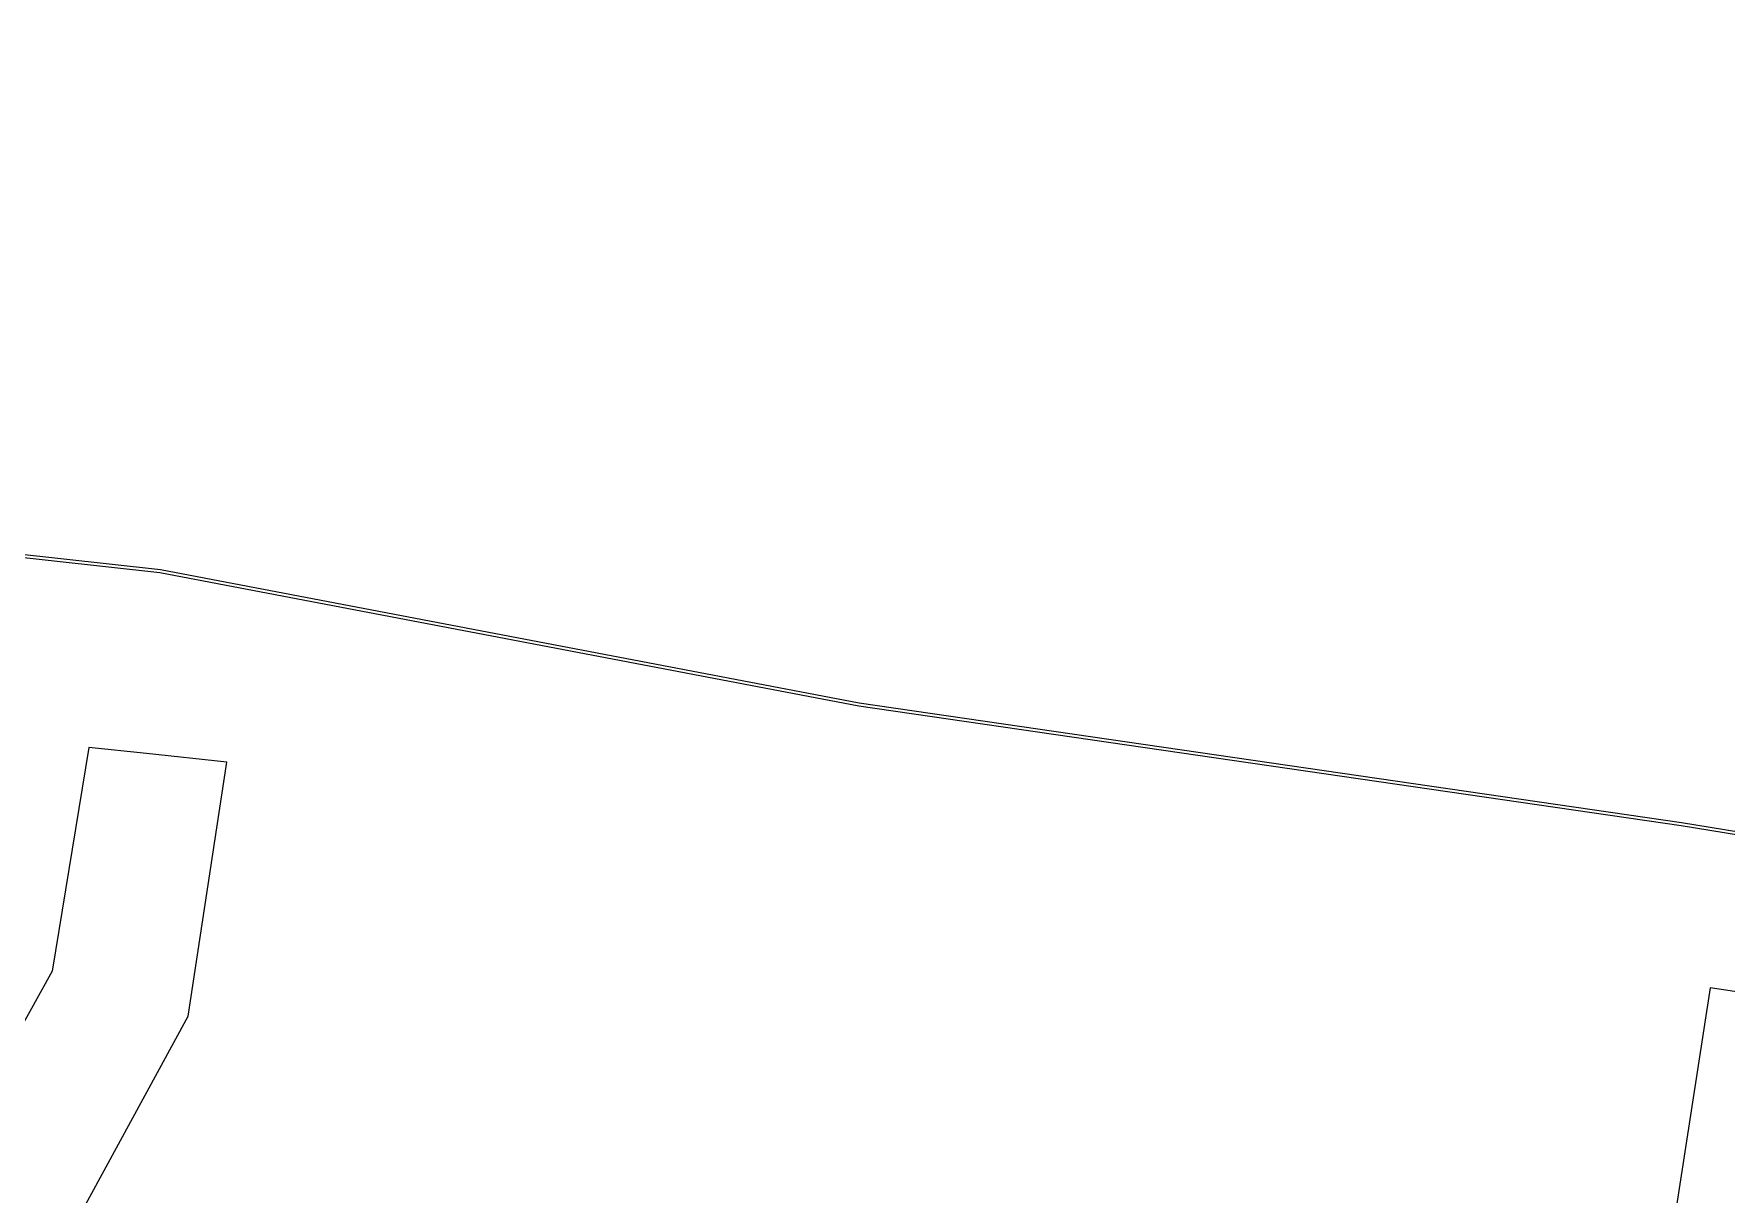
# Model space of a CAD drawing. Header units: metres. Extents: x 291879 to 294448, y 6259965 to 6261176.
# Drawn here: x 293366.8 to 293539.7, y 6260911.2 to 6261029.8 of the extents above; entities that cross this region are included whole.
import ezdxf

# ---------------------------------------------------------------- set-up
doc = ezdxf.new("R2010")
doc.units = ezdxf.units.M
doc.layers.add('Cadastre Buildings_SP_EXT', color=9, linetype='Continuous', lineweight=5)
doc.layers.add('Cadastre Roads_SP_EXT', color=9, linetype='Continuous', lineweight=5)
doc.layers.add('Mains_HV_EXT', color=7, linetype='Continuous')
doc.styles.get("Standard").update_dxf_attribs({"font": 'arial.ttf'})
doc.linetypes.add('Cable E OH', pattern='A,9.4,["E",Standard,S=1.7,R=0,X=0,Y=-1],0', length=9.4)
doc.linetypes.add('Cable P UG', pattern='A,6,-0.5,["P",Standard,S=1.7,R=0,X=0.5,Y=-1],-2.9', length=9.4)

msp = doc.modelspace()

# ---------------------------------------------------------------- linework, layer by layer
at = {"layer": 'Cadastre Buildings_SP_EXT', "linetype": 'Continuous'}
msp.add_lwpolyline([(293558.7, 6260929.21), (293538.09, 6260932.33), (293530.96, 6260886.25), (293528.85, 6260872.6), (293549.31, 6260869.28), (293558.7, 6260929.21)], close=True, dxfattribs=at)
at = {"layer": 'Cadastre Roads_SP_EXT', "linetype": 'Continuous'}
msp.add_lwpolyline([(293386.57, 6260955.39), (293378.34, 6260956.26), (293372.46, 6260956.88), (293368.73, 6260934.02), (293362.72, 6260923.27), (293334.11, 6260871.89), (293312.04, 6260844.47), (293322.19, 6260842.79), (293329.47, 6260841.59), (293346.68, 6260863.31), (293371.11, 6260908.29), (293382.62, 6260929.44), (293386.57, 6260955.39)], close=True, dxfattribs=at)
at = {"layer": 'Mains_HV_EXT', "linetype": 'Cable E OH'}
msp.add_lwpolyline([(294008.07, 6260863.21), (293962.11, 6260874.53), (293869.3, 6260891.54), (293783.47, 6260912.96), (293697.38, 6260923.18), (293625.22, 6260934.21), (293535.12, 6260948.88), (293451.11, 6260961.11), (293379.73, 6260974.73), (293314.6, 6260981.9), (293232.39, 6260995.09), (293160.47, 6261005.09), (293085.09, 6261016.38), (293085.04, 6261016.38), (293000.37, 6261029.48)], dxfattribs=at)
at = {"layer": 'Mains_HV_EXT', "linetype": 'Cable P UG'}
msp.add_lwpolyline([(294008.14, 6260863.5), (293962.18, 6260874.83), (293869.37, 6260891.84), (293783.53, 6260913.25), (293697.42, 6260923.48), (293625.26, 6260934.5), (293535.17, 6260949.18), (293451.16, 6260961.41), (293379.77, 6260975.03), (293314.65, 6260982.2), (293232.43, 6260995.38), (293160.38, 6261005.4), (293085.17, 6261016.68), (293000.41, 6261029.78)], dxfattribs=at)

doc.saveas('drawing.dxf')
